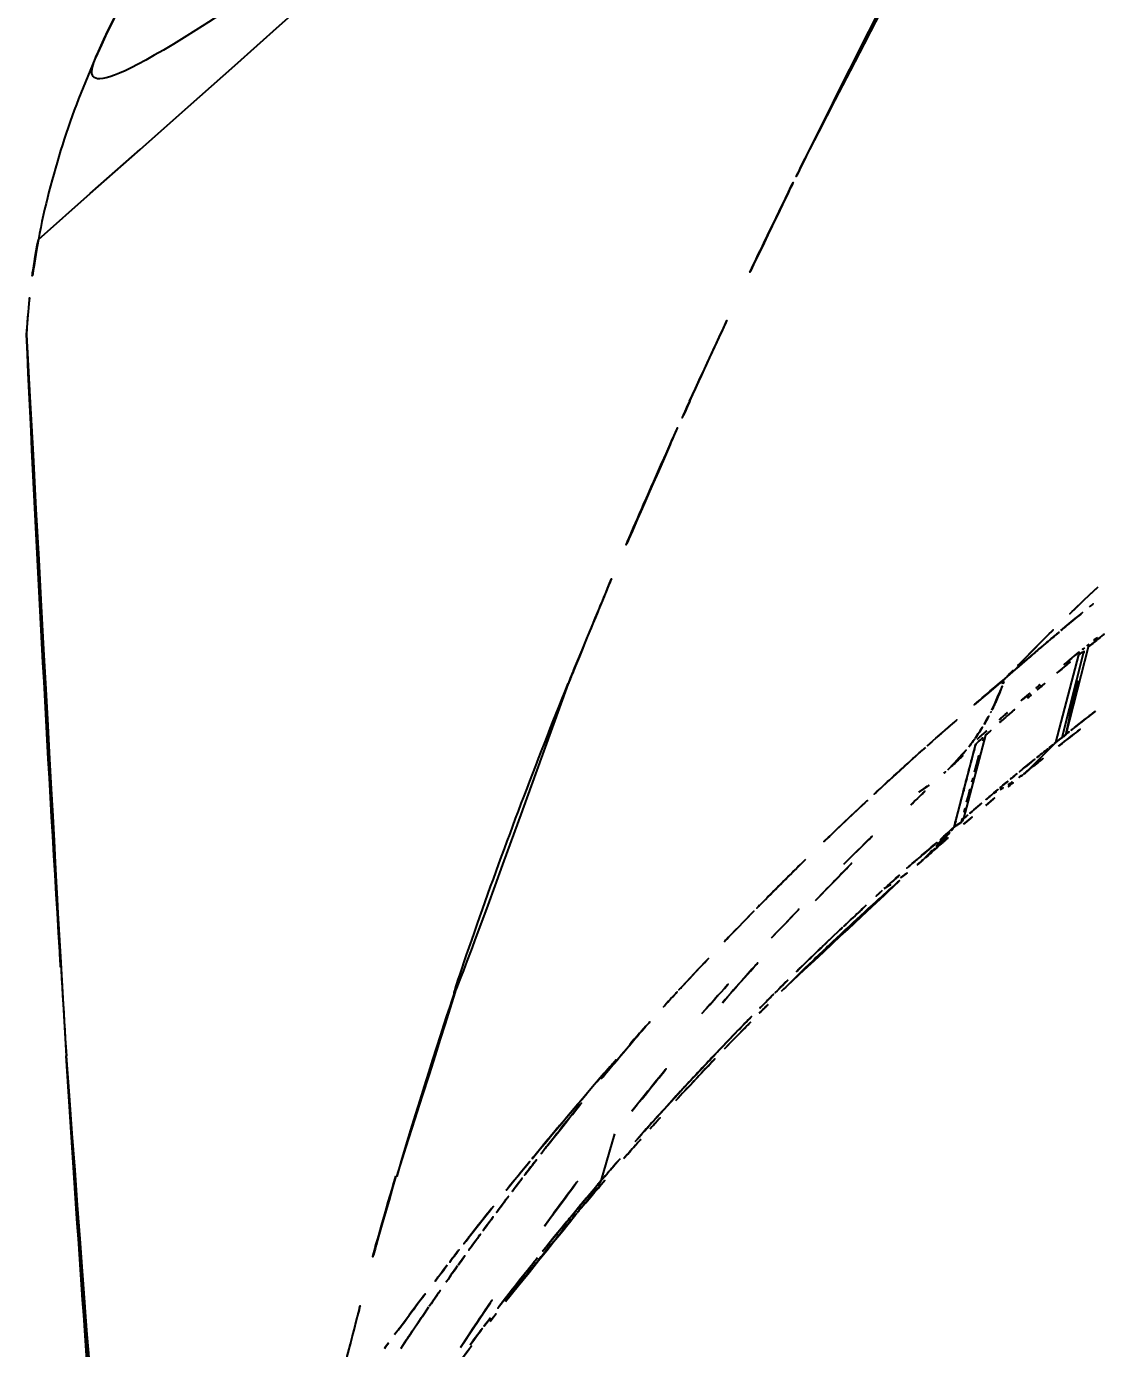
# Model space of a CAD drawing. Extents: x 16296660632 to 16296668616, y -37409619871 to -37409616241.
# Drawn here: x 16296666340.36 to 16296666347.74, y -37409616799.84 to -37409616790.72 of the extents above; entities that cross this region are included whole.
import ezdxf

# ---------------------------------------------------------------- set-up
doc = ezdxf.new("R2010")
doc.units = 0
doc.header["$LTSCALE"] = 10
doc.header["$MEASUREMENT"] = 0
doc.header["$PDMODE"] = 3
doc.header["$PDSIZE"] = -10
doc.layers.get('0').update_dxf_attribs({"linetype": 'CONTINUOUS'})
doc.layers.get('DEFPOINTS').update_dxf_attribs({"linetype": 'CONTINUOUS'})
doc.styles.add('Daelim Dimension', font='')
doc.styles.get('Daelim Dimension').set_extended_font_data('나눔고딕')
doc.dimstyles.new('DEFAULT', dxfattribs={"dimscale": 2, "dimtxt": 2, "dimasz": 2, "dimexe": 0, "dimexo": 2, "dimgap": 1, "dimtad": 1, "dimdec": 1, "dimzin": 9, "dimdsep": 46, "dimtxsty": 'Daelim Dimension', "dimcen": 0.5, "dimclrd": 252, "dimclre": 252, "dimclrt": 3, "dimadec": 1, "dimazin": 0, "dimtfac": 1, "dimtdec": 1, "dimtix": 1, "dimtmove": 0, "dimatfit": 3, "dimfxl": 1, "dimtolj": 1, "dimtzin": 1, "dimlwd": 9, "dimlwe": 9, "dimarcsym": 0})

# ---------------------------------------------------------------- blocks, each defined once
blk = doc.blocks.new('*D16')
at = {"color": 5, "lineweight": 9, "transparency": 16777216}
for p, q in [((16296666467.47109, -37409616640.80376), (16296666467.47109, -37409616937.17432)), ((16296666147.47109, -37409616641.1646), (16296666147.47109, -37409616937.17432)), ((16296666151.47109, -37409616937.17432), (16296666463.47109, -37409616937.17432))]:
    blk.add_line(p, q, dxfattribs=at)
at = {"color": 5, "transparency": 16777216}
for points in [[(16296666151.47109, -37409616936.50766), (16296666151.47109, -37409616937.84099), (16296666147.47109, -37409616937.17432)], [(16296666463.47109, -37409616936.50766), (16296666463.47109, -37409616937.84099), (16296666467.47109, -37409616937.17432)]]:
    blk.add_solid(points, dxfattribs=at)
at = {"layer": 'DEFPOINTS', "color": 0, "transparency": 16777216}
for p in [(16296666467.47109, -37409616636.80376), (16296666147.47109, -37409616637.1646), (16296666467.47109, -37409616937.17432)]:
    blk.add_point(p, dxfattribs=at)
at = {"color": 7, "transparency": 16777216, "insert": (16296666291.23105, -37409616918.8224), "char_height": 30, "attachment_point": 5, "style": 'Daelim Dimension'}
blk.add_mtext('\\A1;320', dxfattribs=at)
blk = doc.blocks.new('*D17')
at = {"color": 5, "lineweight": 9, "ltscale": 0.5, "transparency": 16777216}
for p, q in [((16296666587.9219, -37409616506.424438), (16296666624.81945, -37409616506.424438)), ((16296666624.81945, -37409616510.424438), (16296666624.81945, -37409616827.794708)), ((16296666313.128599, -37409616831.794708), (16296666624.81945, -37409616831.794708))]:
    blk.add_line(p, q, dxfattribs=at)
at = {"color": 5, "ltscale": 0.5, "transparency": 16777216}
for points in [[(16296666624.152781, -37409616510.424438), (16296666625.486111, -37409616510.424438), (16296666624.81945, -37409616506.424438)], [(16296666624.152781, -37409616827.794708), (16296666625.486111, -37409616827.794708), (16296666624.81945, -37409616831.794708)]]:
    blk.add_solid(points, dxfattribs=at)
at = {"layer": 'DEFPOINTS', "color": 0, "ltscale": 0.5, "transparency": 16777216}
for p in [(16296666583.9219, -37409616506.424438), (16296666309.128599, -37409616831.794708), (16296666624.81945, -37409616831.794708)]:
    blk.add_point(p, dxfattribs=at)
at = {"color": 7, "ltscale": 0.5, "transparency": 16777216, "insert": (16296666606.46752, -37409616669.109573), "char_height": 30, "attachment_point": 5, "rotation": 90, "style": 'Daelim Dimension'}
blk.add_mtext('\\A1;325', dxfattribs=at)

msp = doc.modelspace()

# ---------------------------------------------------------------- linework, layer by layer
at = {"linetype": 'Continuous'}
for p, q in [((16296666347.456461, -37409616795.660362), (16296666347.61417, -37409616795.057129)), ((16296666347.499281, -37409616795.62574), (16296666347.652479, -37409616795.025597)), ((16296666347.67861, -37409616795.004143), (16296666347.52548, -37409616795.604561)), ((16296666346.971649, -37409616795.611023), (16296666346.82091, -37409616796.185837)), ((16296666347.456461, -37409616795.66037), (16296666347.499281, -37409616795.62574)), ((16296666347.499229, -37409616795.625778), (16296666347.524731, -37409616795.607384)), ((16296666346.754551, -37409616796.243553), (16296666346.90383, -37409616795.672272)), ((16296666347.456461, -37409616795.66037), (16296666347.257441, -37409616795.860748)), ((16296666344.41415, -37409616798.359489), (16296666344.320021, -37409616798.683563))]:
    msp.add_line(p, q, dxfattribs=at)
for points, start_tangent, end_tangent in [([(16296666349.185921, -37409616785.093788), (16296666346.34411, -37409616786.08622), (16296666343.966129, -37409616787.408661), (16296666342.09878, -37409616789.030037), (16296666340.86372, -37409616790.875748), (16296666340.440861, -37409616792.191406)], (-0.96682019, -0.25545787), (-0.18740492, -0.98228275)), ([(16296666340.440809, -37409616792.191399), (16296666340.847931, -37409616790.910461), (16296666342.027121, -37409616789.110786), (16296666343.86495, -37409616787.47934), (16296666346.289061, -37409616786.110847), (16296666349.185921, -37409616785.093781)], (0.18729288, 0.98230412), (0.9668201, 0.2554582)), ([(16296666347.353849, -37409616788.503052), (16296666347.20195, -37409616788.785652), (16296666345.959379, -37409616791.168282), (16296666345.698771, -37409616791.692139)], (-0.47427649, -0.88037595), (-0.44162481, -0.89719983)), ([(16296666345.69809, -37409616791.691803), (16296666346.492319, -37409616790.128761), (16296666347.35615, -37409616788.504303)], (0.44230298, 0.8968657), (0.47454019, 0.88023383)), ([(16296666345.698771, -37409616791.692139), (16296666345.613581, -37409616791.865837)], (-0.44162481, -0.89719983), (-0.43901187, -0.89848126)), ([(16296666345.612761, -37409616791.865448), (16296666345.69809, -37409616791.691803)], (0.4396487, 0.89816982), (0.44230298, 0.8968657)), ([(16296666345.613581, -37409616791.865837), (16296666344.93227, -37409616793.307487)], (-0.43901187, -0.89848126), (-0.41469283, -0.90996146)), ([(16296666340.440861, -37409616792.191406), (16296666340.358629, -37409616792.846977)], (-0.18740492, -0.98228275), (-0.05891525, -0.99826299)), ([(16296666344.93096, -37409616793.306892), (16296666345.612761, -37409616791.865448)], (0.41451495, 0.9100425), (0.4396487, 0.89816982)), ([(16296666340.35862, -37409616792.846977), (16296666340.440809, -37409616792.191399)], (0.05891564, 0.99826296), (0.18729288, 0.98230412)), ([(16296666340.358629, -37409616792.846977), (16296666340.587891, -37409616797.104568), (16296666340.63287, -37409616797.821404)], (0.04661046, -0.99891314), (0.06394444, -0.99795346)), ([(16296666344.93227, -37409616793.307487), (16296666344.79755, -37409616793.605507)], (-0.41469283, -0.90996146), (-0.40908179, -0.91249772)), ([(16296666344.796341, -37409616793.604958), (16296666344.93096, -37409616793.306892)], (0.40863027, 0.91270001), (0.41451495, 0.9100425)), ([(16296666344.79755, -37409616793.605507), (16296666344.68391, -37409616793.860832), (16296666344.150921, -37409616795.115097)], (-0.40908179, -0.91249772), (-0.37730932, -0.9260873)), ([(16296666340.634109, -37409616797.82132), (16296666340.519791, -37409616795.924683), (16296666340.35862, -37409616792.846977)], (-0.06356897, 0.99797745), (-0.04955174, 0.99877156)), ([(16296666344.15176, -37409616795.11544), (16296666344.796341, -37409616793.604958)], (0.37523714, 0.92692885), (0.40863027, 0.91270001)), ([(16296666347.745489, -37409616794.589157), (16296666347.25104, -37409616795.0718)], (-0.72762872, -0.68597117), (-0.70334739, -0.71084629)), ([(16296666347.68808, -37409616794.725922), (16296666347.75333, -37409616794.672813)], (0.77425744, 0.63287077), (0.77686571, 0.62966631)), ([(16296666347.25095, -37409616795.071716), (16296666347.745411, -37409616794.589088)], (0.70317409, 0.71101772), (0.72780176, 0.68578757)), ([(16296666347.49168, -37409616794.888542), (16296666347.523161, -37409616794.86219), (16296666347.57358, -37409616794.820213), (16296666347.628361, -37409616794.774933), (16296666347.68808, -37409616794.725922)], (0.76609592, 0.64272625), (0.77425744, 0.63287077)), ([(16296666347.105209, -37409616795.220741), (16296666347.76519, -37409616794.663223)], (0.74969645, 0.66178186), (0.77769058, 0.62864725)), ([(16296666347.141569, -37409616795.187302), (16296666347.16441, -37409616795.167213), (16296666347.19047, -37409616795.144669), (16296666347.220409, -37409616795.119072), (16296666347.253441, -37409616795.091003), (16296666347.287729, -37409616795.061852), (16296666347.321251, -37409616795.033142), (16296666347.355949, -37409616795.003448), (16296666347.39258, -37409616794.972237), (16296666347.432989, -37409616794.937981), (16296666347.4765, -37409616794.901291), (16296666347.49168, -37409616794.888542)], (0.74970472, 0.66177249), (0.76609592, 0.64272625)), ([(16296666347.6786, -37409616795.004128), (16296666347.74412, -37409616794.950722), (16296666347.889441, -37409616794.833908)], (0.77380186, 0.63342773), (0.78232057, 0.62287601)), ([(16296666347.683399, -37409616794.983887), (16296666347.65468, -37409616795.007187)], (-0.77719759, -0.62925663), (-0.77605399, -0.63066648)), ([(16296666347.74292, -37409616794.93589), (16296666347.683399, -37409616794.983887)], (-0.77955153, -0.6263381), (-0.77719759, -0.62925663)), ([(16296666347.25104, -37409616795.0718), (16296666347.105209, -37409616795.220741)], (-0.70334739, -0.71084629), (-0.69583333, -0.71820329)), ([(16296666347.6194, -37409616795.035927), (16296666347.347651, -37409616795.261658)], (-0.77464648, -0.63239452), (-0.763845, -0.64539973)), ([(16296666347.46279, -37409616795.18335), (16296666347.531891, -37409616795.125397), (16296666347.614149, -37409616795.057114)], (0.76476298, 0.64431171), (0.77113537, 0.63667121)), ([(16296666347.614149, -37409616795.057114), (16296666347.6786, -37409616795.004128)], (0.77113537, 0.63667121), (0.77380186, 0.63342773)), ([(16296666347.65468, -37409616795.007187), (16296666347.6194, -37409616795.035927)], (-0.77605399, -0.63066648), (-0.77464648, -0.63239452)), ([(16296666347.649509, -37409616795.042381), (16296666347.653391, -37409616795.024841)], (0.21603695, 0.97638519), (0.21606064, 0.97637995)), ([(16296666344.09547, -37409616795.255234), (16296666344.1255, -37409616795.180489), (16296666344.15176, -37409616795.11544)], (0.37185352, 0.92829142), (0.37523714, 0.92692885)), ([(16296666344.150921, -37409616795.115097), (16296666344.094311, -37409616795.254753)], (-0.37730932, -0.9260873), (-0.37407008, -0.92740044)), ([(16296666347.10467, -37409616795.22123), (16296666347.25095, -37409616795.071716)], (0.69549127, 0.71853455), (0.70317409, 0.71101772)), ([(16296666347.524731, -37409616795.607384), (16296666347.59119, -37409616795.306198), (16296666347.649509, -37409616795.042381)], (0.2152412, 0.97656092), (0.21603695, 0.97638519)), ([(16296666344.094311, -37409616795.254753), (16296666343.46628, -37409616796.916412), (16296666342.90575, -37409616798.650917)], (-0.37407008, -0.92740044), (-0.28292799, -0.95914115)), ([(16296666347.104719, -37409616795.221283), (16296666346.557541, -37409616795.694717)], (-0.76587306, -0.64299181), (-0.7463646, -0.66553729)), ([(16296666347.090509, -37409616795.255943), (16296666347.086519, -37409616795.245811), (16296666347.08753, -37409616795.240494)], (-0.37522881, 0.92693222), (0.41990921, 0.90756612)), ([(16296666347.08753, -37409616795.240494), (16296666347.098021, -37409616795.22834), (16296666347.105881, -37409616795.220734)], (0.4199092, 0.90756612), (0.71110123, 0.70308964)), ([(16296666347.09277, -37409616795.25563), (16296666347.104719, -37409616795.221283)], (0.33805284, 0.94112713), (0.31930773, 0.94765108)), ([(16296666347.105881, -37409616795.220734), (16296666347.11908, -37409616795.207687), (16296666347.126419, -37409616795.200821)], (0.71110123, 0.70308964), (0.73791731, 0.67489114)), ([(16296666347.126419, -37409616795.200821), (16296666347.141569, -37409616795.187302)], (0.73791731, 0.67489114), (0.74970472, 0.66177249)), ([(16296666347.347651, -37409616795.261658), (16296666347.278641, -37409616795.320213)], (-0.763845, -0.64539973), (-0.76111622, -0.64861552)), ([(16296666347.32732, -37409616795.298523), (16296666347.46279, -37409616795.18335)], (0.759003, 0.65108712), (0.76476298, 0.64431171)), ([(16296666347.015341, -37409616795.437866), (16296666347.02132, -37409616795.425713), (16296666347.03388, -37409616795.399277), (16296666347.045059, -37409616795.374657), (16296666347.055031, -37409616795.351799), (16296666347.06395, -37409616795.330597), (16296666347.07181, -37409616795.311028), (16296666347.07667, -37409616795.298813)], (0.44520916, 0.8954266), (0.3561329, 0.93443532)), ([(16296666347.063169, -37409616795.332413), (16296666347.09277, -37409616795.25563)], (0.3814909, 0.92437259), (0.33805284, 0.94112713)), ([(16296666347.07667, -37409616795.298813), (16296666347.07885, -37409616795.292824), (16296666347.08547, -37409616795.275597), (16296666347.090969, -37409616795.264648)], (0.3561329, 0.93443532), (0.2967231, 0.95496356)), ([(16296666347.278641, -37409616795.320213), (16296666347.123911, -37409616795.453331)], (-0.76111622, -0.64861552), (-0.7550235, -0.65569773)), ([(16296666347.26112, -37409616795.35556), (16296666347.32732, -37409616795.298523)], (0.75615946, 0.65438741), (0.759003, 0.65108712)), ([(16296666346.569151, -37409616795.684647), (16296666347.10467, -37409616795.221222)], (0.74666142, 0.66520427), (0.76549916, 0.64343689)), ([(16296666347.00692, -37409616795.454567), (16296666347.015341, -37409616795.437866)], (0.45574261, 0.89011161), (0.44520916, 0.8954266)), ([(16296666347.015329, -37409616795.437859), (16296666347.063169, -37409616795.332413)], (0.44505259, 0.89550443), (0.3814909, 0.92437259)), ([(16296666347.06916, -37409616795.523827), (16296666347.13195, -37409616795.468323), (16296666347.26112, -37409616795.35556)], (0.74774493, 0.66398608), (0.75615946, 0.65438741)), ([(16296666347.58585, -37409616795.556953), (16296666347.85787, -37409616795.347038)], (0.78642829, 0.61768158), (0.79687551, 0.60414355)), ([(16296666347.72954, -37409616795.445374), (16296666347.586269, -37409616795.55748)], (-0.79117122, -0.61159472), (-0.78381653, -0.62099247)), ([(16296666346.96138, -37409616795.537209), (16296666347.015329, -37409616795.437859)], (0.50961361, 0.86040337), (0.44505259, 0.89550443)), ([(16296666346.96139, -37409616795.537216), (16296666346.97102, -37409616795.520714), (16296666346.990299, -37409616795.486137), (16296666347.00692, -37409616795.454567)], (0.50930208, 0.86058782), (0.45574261, 0.89011161)), ([(16296666347.123911, -37409616795.453331), (16296666346.980061, -37409616795.579338)], (-0.7550235, -0.65569773), (-0.74939563, -0.66212249)), ([(16296666347.475269, -37409616795.68605), (16296666347.539, -37409616795.635841), (16296666347.78994, -37409616795.441887)], (0.78440389, 0.62025038), (0.79575936, 0.60561295)), ([(16296666346.90127, -37409616795.630463), (16296666346.96138, -37409616795.537209)], (0.57351905, 0.81919222), (0.50961361, 0.86040337)), ([(16296666346.903799, -37409616795.672234), (16296666346.947309, -37409616795.632889), (16296666346.97163, -37409616795.610992)], (0.74078815, 0.67173872), (0.74363905, 0.66858131)), ([(16296666346.90448, -37409616795.625977), (16296666346.92304, -37409616795.598549), (16296666346.94858, -37409616795.558456), (16296666346.96139, -37409616795.537216)], (0.57001195, 0.8216364), (0.50930208, 0.86058782)), ([(16296666346.980061, -37409616795.579338), (16296666346.91782, -37409616795.634697), (16296666346.912359, -37409616795.63961)], (-0.74923554, -0.66230363), (-0.74346892, -0.66877049)), ([(16296666346.97163, -37409616795.610992), (16296666347.06916, -37409616795.523827)], (0.74363905, 0.66858131), (0.74774493, 0.66398608)), ([(16296666347.499201, -37409616795.625923), (16296666347.48514, -37409616795.637199), (16296666347.47089, -37409616795.648689), (16296666347.456461, -37409616795.66037)], (-0.7806903, -0.62491812), (-0.77688453, -0.6296431)), ([(16296666347.52499, -37409616795.606293), (16296666347.513241, -37409616795.616531), (16296666347.499201, -37409616795.625923)], (-0.73580147, -0.67719731), (-0.99030306, -0.13892389)), ([(16296666347.52548, -37409616795.604561), (16296666347.58585, -37409616795.556953)], (0.78404294, 0.62070658), (0.78642829, 0.61768158)), ([(16296666347.586269, -37409616795.55748), (16296666347.52499, -37409616795.606293)], (-0.78381653, -0.62099247), (-0.78038615, -0.62529789)), ([(16296666346.51498, -37409616795.733063), (16296666346.569151, -37409616795.684647)], (0.74468889, 0.66741176), (0.74666142, 0.66520427)), ([(16296666346.557541, -37409616795.694717), (16296666346.514839, -37409616795.732887)], (-0.7463646, -0.66553729), (-0.74478151, -0.6673084)), ([(16296666346.711691, -37409616795.848824), (16296666346.73111, -37409616795.830421), (16296666346.755489, -37409616795.806236), (16296666346.781139, -37409616795.779404), (16296666346.807989, -37409616795.749657), (16296666346.83596, -37409616795.716698), (16296666346.85688, -37409616795.690598)], (0.73252851, 0.68073636), (0.61591304, 0.78781415)), ([(16296666346.71175, -37409616795.848892), (16296666346.77487, -37409616795.790268), (16296666346.903799, -37409616795.672234)], (0.73170447, 0.68162201), (0.74078815, 0.67173872)), ([(16296666346.85681, -37409616795.690536), (16296666346.90127, -37409616795.630463)], (0.6159449, 0.78778923), (0.57351905, 0.81919222)), ([(16296666346.85688, -37409616795.690598), (16296666346.865311, -37409616795.679703), (16296666346.89488, -37409616795.639633), (16296666346.90448, -37409616795.625977)], (0.61591304, 0.78781415), (0.57001195, 0.8216364)), ([(16296666346.89484, -37409616795.706673), (16296666346.8773, -37409616795.773811)], (-0.25281803, -0.96751385), (-0.25281707, -0.9675141)), ([(16296666346.89575, -37409616795.865417), (16296666346.91383, -37409616795.796432), (16296666346.949989, -37409616795.658447)], (0.25350536, 0.96733398), (0.25350526, 0.96733401)), ([(16296666346.90383, -37409616795.672272), (16296666346.89484, -37409616795.706673)], (-0.25281888, -0.96751362), (-0.25281803, -0.96751385)), ([(16296666346.952221, -37409616795.64994), (16296666346.959579, -37409616795.621857)], (0.25350618, 0.96733377), (0.25350981, 0.96733282)), ([(16296666347.38485, -37409616795.717201), (16296666347.351049, -37409616795.74424)], (-0.78172919, -0.62361805), (-0.78026199, -0.62545282)), ([(16296666347.38476, -37409616795.717278), (16296666347.424641, -37409616795.685547)], (0.78172472, 0.62362366), (0.78344636, 0.62145942)), ([(16296666347.424641, -37409616795.685547), (16296666347.38485, -37409616795.717201)], (-0.78344546, -0.62146055), (-0.78172919, -0.62361805)), ([(16296666347.424641, -37409616795.685547), (16296666347.456461, -37409616795.660362)], (0.78344636, 0.62145942), (0.78481162, 0.61973439)), ([(16296666347.456461, -37409616795.66037), (16296666347.424641, -37409616795.685547)], (-0.78480931, -0.61973733), (-0.78344546, -0.62146055)), ([(16296666346.514839, -37409616795.732887), (16296666346.282471, -37409616795.943832), (16296666346.006651, -37409616796.201553)], (-0.74478151, -0.6673084), (-0.72531479, -0.68841735)), ([(16296666346.8773, -37409616795.773811), (16296666346.859751, -37409616795.840958)], (-0.25281707, -0.9675141), (-0.25281704, -0.96751411)), ([(16296666347.22592, -37409616795.845444), (16296666347.242149, -37409616795.832207), (16296666347.28824, -37409616795.794807)], (0.77475348, 0.63226343), (0.77751097, 0.62886938)), ([(16296666347.28824, -37409616795.794807), (16296666347.24243, -37409616795.831993), (16296666347.22592, -37409616795.845444)], (-0.77751353, -0.62886621), (-0.77475651, -0.63225972)), ([(16296666347.2787, -37409616795.840729), (16296666347.456461, -37409616795.66037)], (0.76469853, 0.64438821), (0.63034327, 0.77631653)), ([(16296666347.28824, -37409616795.794807), (16296666347.351049, -37409616795.74424)], (0.77751097, 0.62886938), (0.78026061, 0.62545454)), ([(16296666347.300819, -37409616795.825249), (16296666347.475269, -37409616795.68605)], (0.77914668, 0.62684164), (0.78440389, 0.62025038)), ([(16296666347.351049, -37409616795.74424), (16296666347.28824, -37409616795.794807)], (-0.78026199, -0.62545282), (-0.77751353, -0.62886621)), ([(16296666347.351049, -37409616795.74424), (16296666347.38476, -37409616795.717278)], (0.78026061, 0.62545454), (0.78172472, 0.62362366)), ([(16296666346.68478, -37409616795.873047), (16296666346.713091, -37409616795.84742)], (0.75066273, 0.66068561), (0.73172865, 0.68159606)), ([(16296666346.859751, -37409616795.840958), (16296666346.842211, -37409616795.908081)], (-0.25281704, -0.96751411), (-0.25281722, -0.96751406)), ([(16296666346.87767, -37409616795.93441), (16296666346.89575, -37409616795.865417)], (0.25350525, 0.96733401), (0.25350536, 0.96733398)), ([(16296666347.171579, -37409616795.889961), (16296666347.100981, -37409616795.948334)], (-0.77232842, -0.63522343), (-0.76914009, -0.63908021)), ([(16296666347.163349, -37409616795.896744), (16296666347.22592, -37409616795.845444)], (0.77195591, 0.63567607), (0.77475348, 0.63226343)), ([(16296666347.22592, -37409616795.845444), (16296666347.171579, -37409616795.889961)], (-0.77475651, -0.63225972), (-0.77232842, -0.63522343)), ([(16296666347.201469, -37409616795.901421), (16296666347.249571, -37409616795.864616)], (0.80669552, 0.59096729), (0.78139423, 0.62403771)), ([(16296666347.216419, -37409616795.893898), (16296666347.250731, -37409616795.866074)], (0.77606058, 0.63065837), (0.77757619, 0.62878873)), ([(16296666347.257441, -37409616795.860748), (16296666347.201509, -37409616795.904198)], (-0.77347415, -0.63382785), (-0.80542263, -0.59270092)), ([(16296666347.249571, -37409616795.864616), (16296666347.2787, -37409616795.840729)], (0.78139423, 0.62403771), (0.76469853, 0.64438821)), ([(16296666347.257179, -37409616795.86042), (16296666347.300819, -37409616795.825249)], (0.77804159, 0.62821277), (0.77914668, 0.62684164)), ([(16296666345.93767, -37409616796.267433), (16296666346.51498, -37409616795.733063)], (0.72283114, 0.6910247), (0.74468889, 0.66741176)), ([(16296666346.45594, -37409616796.091164), (16296666346.713131, -37409616795.84745)], (0.72024964, 0.69371497), (0.73145612, 0.68188852)), ([(16296666346.511049, -37409616796.003067), (16296666346.68478, -37409616795.873047)], (0.84536926, 0.53418238), (0.75066273, 0.66068561)), ([(16296666346.824671, -37409616795.975197), (16296666346.80714, -37409616796.042297)], (-0.25281691, -0.96751414), (-0.25281612, -0.96751435)), ([(16296666346.842211, -37409616795.908081), (16296666346.824671, -37409616795.975197)], (-0.25281722, -0.96751406), (-0.25281691, -0.96751414)), ([(16296666346.841511, -37409616796.07238), (16296666346.859591, -37409616796.003403), (16296666346.87767, -37409616795.93441)], (0.25350071, 0.9673352), (0.25350525, 0.96733401)), ([(16296666347.02894, -37409616796.008492), (16296666347.100349, -37409616795.948837)], (0.7658471, 0.64302271), (0.76910985, 0.63911661)), ([(16296666347.100981, -37409616795.948334), (16296666347.02894, -37409616796.008492)], (-0.76914009, -0.63908021), (-0.76584716, -0.64302265)), ([(16296666347.07332, -37409616795.985497), (16296666347.12739, -37409616795.952309)], (0.86302698, 0.50515783), (0.84098993, 0.54105077)), ([(16296666347.100981, -37409616795.948334), (16296666347.163349, -37409616795.896744)], (0.76913814, 0.63908256), (0.77195591, 0.63567607)), ([(16296666347.12739, -37409616795.952309), (16296666347.201469, -37409616795.901421)], (0.84098993, 0.54105077), (0.80669552, 0.59096729)), ([(16296666347.12878, -37409616795.965569), (16296666347.216419, -37409616795.893898)], (0.77214758, 0.63544324), (0.77606058, 0.63065837)), ([(16296666346.80714, -37409616796.042297), (16296666346.772079, -37409616796.176483)], (-0.25281612, -0.96751435), (-0.25281606, -0.96751436)), ([(16296666346.890409, -37409616796.125992), (16296666347.02894, -37409616796.008492)], (0.75940371, 0.65061971), (0.7658471, 0.64302272)), ([(16296666347.02894, -37409616796.008492), (16296666346.89057, -37409616796.125847)], (-0.76584716, -0.64302265), (-0.75940795, -0.65061475)), ([(16296666346.9743, -37409616796.094116), (16296666347.12878, -37409616795.965569)], (0.76510329, 0.64390757), (0.77214758, 0.63544325)), ([(16296666347.029779, -37409616796.010033), (16296666347.07332, -37409616795.985497)], (0.87920722, 0.47643958), (0.86302698, 0.50515783)), ([(16296666345.99415, -37409616796.499512), (16296666346.511049, -37409616796.003067)], (0.71048762, 0.7037097), (0.73180924, 0.68150953)), ([(16296666346.805361, -37409616796.210358), (16296666346.823429, -37409616796.141373)], (0.25351611, 0.96733116), (0.25350535, 0.96733398)), ([(16296666346.820629, -37409616796.224922), (16296666346.9743, -37409616796.094116)], (0.75790687, 0.65236277), (0.76510329, 0.64390757)), ([(16296666346.82091, -37409616796.185837), (16296666346.890409, -37409616796.125992)], (0.7561127, 0.65444142), (0.75940371, 0.65061971)), ([(16296666346.823429, -37409616796.141373), (16296666346.841511, -37409616796.07238)], (0.25350535, 0.96733398), (0.25350071, 0.9673352)), ([(16296666346.89057, -37409616796.125847), (16296666346.82091, -37409616796.185837)], (-0.75940795, -0.65061475), (-0.75610856, -0.65444621)), ([(16296666346.006651, -37409616796.201553), (16296666345.937599, -37409616796.267357)], (-0.72531479, -0.68841735), (-0.72260566, -0.69126049)), ([(16296666346.696699, -37409616796.297409), (16296666346.716379, -37409616796.279198), (16296666346.73567, -37409616796.261253), (16296666346.754551, -37409616796.243553)], (0.73465526, 0.6784406), (0.72820968, 0.68535441)), ([(16296666346.70499, -37409616796.304939), (16296666346.754551, -37409616796.243561)], (0.64765423, 0.76193438), (0.60836603, 0.79365658)), ([(16296666346.754551, -37409616796.243561), (16296666346.696699, -37409616796.297409)], (-0.72840588, -0.68514588), (-0.73476138, -0.67832567)), ([(16296666346.754551, -37409616796.243553), (16296666346.70479, -37409616796.30481)], (-0.60835159, -0.79366765), (-0.65189584, -0.75830852)), ([(16296666346.754551, -37409616796.243553), (16296666346.77141, -37409616796.232681), (16296666346.788349, -37409616796.221619), (16296666346.805361, -37409616796.210358)], (0.84150454, 0.54025004), (0.83539535, 0.54964953)), ([(16296666346.765921, -37409616796.200058), (16296666346.754551, -37409616796.243553)], (-0.25281646, -0.96751426), (-0.25281754, -0.96751398)), ([(16296666346.805361, -37409616796.210358), (16296666346.788509, -37409616796.221512), (16296666346.77157, -37409616796.232567), (16296666346.754551, -37409616796.243553)], (-0.83232384, -0.55428967), (-0.8418455, -0.53971859)), ([(16296666346.772079, -37409616796.176483), (16296666346.765921, -37409616796.200058)], (-0.25281606, -0.96751436), (-0.25281646, -0.96751426)), ([(16296666346.82091, -37409616796.185837), (16296666346.81315, -37409616796.200043), (16296666346.805361, -37409616796.210358)], (-0.25251631, -0.96759264), (-0.62446363, -0.78105388)), ([(16296666345.937599, -37409616796.267357), (16296666345.730431, -37409616796.467888)], (-0.72260566, -0.69126049), (-0.71439915, -0.69973841)), ([(16296666345.799299, -37409616796.751244), (16296666346.45594, -37409616796.091164)], (0.68994546, 0.72386136), (0.72024964, 0.69371497)), ([(16296666346.46669, -37409616796.495331), (16296666346.53685, -37409616796.436096), (16296666346.61894, -37409616796.366043), (16296666346.696699, -37409616796.297409)], (0.76390677, 0.64532662), (0.73851865, 0.67423305)), ([(16296666346.560539, -37409616796.453148), (16296666346.667839, -37409616796.357933), (16296666346.820629, -37409616796.224922)], (0.74527998, 0.66675164), (0.75790687, 0.65236277)), ([(16296666346.56146, -37409616796.452423), (16296666346.57687, -37409616796.438423), (16296666346.70499, -37409616796.304939)], (0.74483101, 0.66725315), (0.64765423, 0.76193438)), ([(16296666346.674841, -37409616796.324959), (16296666346.559361, -37409616796.451813)], (-0.63042711, -0.77624845), (-0.71433838, -0.69980045)), ([(16296666346.70479, -37409616796.30481), (16296666346.559361, -37409616796.451813)], (-0.65189584, -0.75830852), (-0.74998808, -0.66145134)), ([(16296666346.69659, -37409616796.29747), (16296666346.601471, -37409616796.380814)], (-0.75240391, -0.65870202), (-0.75550182, -0.65514655)), ([(16296666346.674761, -37409616796.324913), (16296666346.69659, -37409616796.29747)], (0.63250828, 0.7745536), (0.61237245, 0.79056941)), ([(16296666346.69669, -37409616796.297417), (16296666346.674841, -37409616796.324959)], (-0.61255817, -0.79042551), (-0.63042711, -0.77624845)), ([(16296666342.911421, -37409616798.652603), (16296666344.09547, -37409616795.255234)], (0.28373981, 0.95890131), (0.37185352, 0.92829142)), ([(16296666345.395491, -37409616796.802277), (16296666345.93767, -37409616796.267433)], (0.70078147, 0.71337601), (0.72283114, 0.6910247)), ([(16296666346.601471, -37409616796.380814), (16296666346.53977, -37409616796.433594), (16296666346.46674, -37409616796.4953)], (-0.75550182, -0.65514655), (-0.75887551, -0.65123571)), ([(16296666346.55814, -37409616796.45118), (16296666346.674761, -37409616796.324913)], (0.7207977, 0.6931455), (0.63250827, 0.7745536)), ([(16296666345.730431, -37409616796.467888), (16296666345.454359, -37409616796.742599), (16296666345.41411, -37409616796.783386)], (-0.71439915, -0.69973841), (-0.70163513, -0.71253642)), ([(16296666346.32198, -37409616796.626053), (16296666346.46669, -37409616796.495331)], (0.74026955, 0.67231019), (0.74375585, 0.66845137)), ([(16296666346.38546, -37409616796.594437), (16296666346.501961, -37409616796.502533)], (0.81323164, 0.58194012), (0.75477583, 0.65598281)), ([(16296666346.46674, -37409616796.4953), (16296666346.3692, -37409616796.581581)], (-0.75409632, -0.65676384), (-0.74436106, -0.66777737)), ([(16296666346.501249, -37409616796.505737), (16296666346.509069, -37409616796.498863), (16296666346.56146, -37409616796.452423)], (0.75108523, 0.66020525), (0.74485338, 0.66722818)), ([(16296666346.501961, -37409616796.502533), (16296666346.53002, -37409616796.477531)], (0.75477583, 0.65598281), (0.73836054, 0.67440619)), ([(16296666346.530069, -37409616796.479721), (16296666346.519899, -37409616796.489059), (16296666346.501249, -37409616796.505737)], (-0.73330841, -0.67989615), (-0.75112843, -0.6601561)), ([(16296666346.52998, -37409616796.479843), (16296666346.56146, -37409616796.452423)], (0.76315623, 0.64621403), (0.74483101, 0.66725315)), ([(16296666346.53002, -37409616796.477531), (16296666346.55814, -37409616796.45118)], (0.73836054, 0.67440619), (0.7207977, 0.6931455)), ([(16296666346.559071, -37409616796.452087), (16296666346.530069, -37409616796.479721)], (-0.71452809, -0.69960676), (-0.73330841, -0.67989615)), ([(16296666345.565929, -37409616797.374397), (16296666345.78933, -37409616797.157082), (16296666346.004629, -37409616796.953552), (16296666346.21681, -37409616796.757942), (16296666346.35607, -37409616796.632736), (16296666346.50305, -37409616796.503799)], (0.71168643, 0.70249728), (0.75278849, 0.65826247)), ([(16296666346.27297, -37409616796.668091), (16296666346.38546, -37409616796.594437)], (0.85838164, 0.51301166), (0.81323164, 0.58194012)), ([(16296666346.319229, -37409616796.626678), (16296666346.258341, -37409616796.682281)], (-0.7404036, -0.67216256), (-0.73658283, -0.67634735)), ([(16296666346.3692, -37409616796.581581), (16296666346.319229, -37409616796.626678)], (-0.74436106, -0.66777737), (-0.7404036, -0.67216256)), ([(16296666345.495609, -37409616797.008667), (16296666345.99415, -37409616796.499512)], (0.68856935, 0.7251705), (0.71048762, 0.7037097)), ([(16296666346.258341, -37409616796.682281), (16296666346.14905, -37409616796.783333)], (-0.73658283, -0.67634735), (-0.73261064, -0.68064796)), ([(16296666346.275459, -37409616796.668373), (16296666346.32016, -37409616796.627701)], (0.73898966, 0.67371677), (0.74022105, 0.67236359)), ([(16296666345.41411, -37409616796.783386), (16296666345.36068, -37409616796.837822)], (-0.70163513, -0.71253642), (-0.69944531, -0.71468613)), ([(16296666346.011021, -37409616796.912483), (16296666346.275459, -37409616796.668373)], (0.73017402, 0.68326123), (0.73898966, 0.67371677)), ([(16296666346.14905, -37409616796.783333), (16296666346.01087, -37409616796.912308)], (-0.73261064, -0.68064796), (-0.72914399, -0.68436032)), ([(16296666345.36068, -37409616796.837822), (16296666344.87583, -37409616797.34745)], (-0.69944531, -0.71468613), (-0.67897047, -0.73416559)), ([(16296666345.360661, -37409616796.837807), (16296666345.395491, -37409616796.802277)], (0.69931297, 0.71481562), (0.70078147, 0.71337601)), ([(16296666345.15748, -37409616797.454781), (16296666345.799299, -37409616796.751244)], (0.65763775, 0.75333432), (0.68994546, 0.72386136)), ([(16296666345.96781, -37409616796.952812), (16296666345.81106, -37409616797.101913), (16296666345.782841, -37409616797.129082)], (-0.72771313, -0.68588162), (-0.71964107, -0.69434627)), ([(16296666345.967911, -37409616796.952919), (16296666346.011021, -37409616796.912483)], (0.72847856, 0.6850686), (0.73017402, 0.68326123)), ([(16296666346.01087, -37409616796.912308), (16296666345.96781, -37409616796.952812)], (-0.72914399, -0.68436032), (-0.72771313, -0.68588162)), ([(16296666344.875971, -37409616797.347572), (16296666345.360661, -37409616796.837807)], (0.67885671, 0.73427078), (0.69931297, 0.71481562)), ([(16296666345.782789, -37409616797.129028), (16296666345.967911, -37409616796.952919)], (0.72032521, 0.6936365), (0.72847856, 0.6850686)), ([(16296666345.72508, -37409616797.184822), (16296666345.7537, -37409616797.157097), (16296666345.782789, -37409616797.129028)], (0.71750222, 0.69655622), (0.72032521, 0.6936365)), ([(16296666345.782841, -37409616797.129082), (16296666345.725189, -37409616797.184937)], (-0.71964107, -0.69434627), (-0.71682893, -0.69724908)), ([(16296666345.015659, -37409616797.529877), (16296666345.495609, -37409616797.008667)], (0.66604345, 0.74591295), (0.68856935, 0.7251705)), ([(16296666345.53418, -37409616797.372627), (16296666345.72508, -37409616797.184822)], (0.70821993, 0.70599188), (0.71750222, 0.69655622)), ([(16296666345.725189, -37409616797.184937), (16296666345.57696, -37409616797.330551)], (-0.71682893, -0.69724908), (-0.70995622, -0.70424582)), ([(16296666344.87583, -37409616797.34745), (16296666344.82744, -37409616797.399918)], (-0.67897047, -0.73416559), (-0.67686443, -0.7361077)), ([(16296666345.57696, -37409616797.330551), (16296666345.53442, -37409616797.372871)], (-0.70995622, -0.70424582), (-0.70808256, -0.70612965)), ([(16296666344.82744, -37409616797.399918), (16296666344.629379, -37409616797.617889)], (-0.67686443, -0.7361077), (-0.66811773, -0.74405558)), ([(16296666344.827591, -37409616797.400047), (16296666344.875971, -37409616797.347572)], (0.67681539, 0.73615279), (0.67885671, 0.73427078)), ([(16296666345.49642, -37409616797.410851), (16296666345.457239, -37409616797.450203), (16296666345.336189, -37409616797.572906)], (-0.70644809, -0.70776486), (-0.69966325, -0.71447277)), ([(16296666345.41173, -37409616797.528122), (16296666345.565929, -37409616797.374397)], (0.70468397, 0.70952131), (0.71168643, 0.70249728)), ([(16296666345.496189, -37409616797.410606), (16296666345.53418, -37409616797.372627)], (0.70639693, 0.70781592), (0.70821993, 0.70599188)), ([(16296666345.53442, -37409616797.372871), (16296666345.49642, -37409616797.410851)], (-0.70808256, -0.70612965), (-0.70644809, -0.70776486)), ([(16296666344.55274, -37409616797.703743), (16296666344.827591, -37409616797.400047)], (0.66523377, 0.74663514), (0.67681539, 0.73615279)), ([(16296666345.272989, -37409616797.637619), (16296666345.496189, -37409616797.410606)], (0.69587277, 0.71816509), (0.70639693, 0.70781592)), ([(16296666344.62966, -37409616797.617447), (16296666344.3431, -37409616797.941223)], (-0.66900703, -0.74325607), (-0.65655397, -0.75427905)), ([(16296666344.62973, -37409616797.617477), (16296666344.55423, -37409616797.705093)], (-0.65488114, -0.75573189), (-0.65084502, -0.75921061)), ([(16296666344.629379, -37409616797.617889), (16296666344.57172, -37409616797.685692)], (-0.64935672, -0.76048396), (-0.64623751, -0.76313634)), ([(16296666345.336189, -37409616797.572906), (16296666345.089991, -37409616797.828217), (16296666344.964769, -37409616797.961227)], (-0.69966325, -0.71447277), (-0.68245626, -0.73092644)), ([(16296666345.172001, -37409616797.773277), (16296666345.33289, -37409616797.607918), (16296666345.41173, -37409616797.528122)], (0.69355796, 0.72040083), (0.70468397, 0.70952131)), ([(16296666344.55423, -37409616797.705093), (16296666343.963329, -37409616798.424896)], (-0.65084502, -0.75921061), (-0.61791709, -0.78624326)), ([(16296666344.533529, -37409616798.202553), (16296666345.15748, -37409616797.454781)], (0.62345716, 0.78185751), (0.65763775, 0.75333432)), ([(16296666344.550051, -37409616797.709702), (16296666344.62966, -37409616797.617447)], (0.65103407, 0.75904851), (0.65558674, 0.75511987)), ([(16296666344.79434, -37409616798.146797), (16296666345.03327, -37409616797.888817), (16296666345.272989, -37409616797.637619)], (0.67397052, 0.73875824), (0.69587277, 0.71816509)), ([(16296666344.34341, -37409616797.94149), (16296666344.55274, -37409616797.703743)], (0.65644048, 0.75437782), (0.66523377, 0.74663514)), ([(16296666344.835791, -37409616798.130402), (16296666345.08979, -37409616797.859138), (16296666345.172001, -37409616797.773277)], (0.67731265, 0.7356953), (0.69355796, 0.72040083)), ([(16296666340.63287, -37409616797.821404), (16296666340.869301, -37409616801.186508), (16296666341.18956, -37409616805.040367)], (0.06394444, -0.99795346), (0.08922079, -0.99601187)), ([(16296666341.15148, -37409616804.647614), (16296666341.02091, -37409616803.129929), (16296666340.87944, -37409616801.347321), (16296666340.77564, -37409616799.928993), (16296666340.65694, -37409616798.176376), (16296666340.634109, -37409616797.82132)], (-0.08529488, 0.99635575), (-0.06356897, 0.99797745)), ([(16296666344.3431, -37409616797.941223), (16296666343.931431, -37409616798.425613), (16296666343.861071, -37409616798.510712)], (-0.65655397, -0.75427905), (-0.63564134, -0.77198451)), ([(16296666343.963329, -37409616798.424896), (16296666344.550051, -37409616797.709702)], (0.61773595, 0.78638559), (0.65103407, 0.75904851)), ([(16296666344.964769, -37409616797.961227), (16296666344.71056, -37409616798.238251), (16296666344.451321, -37409616798.531067)], (-0.68245626, -0.73092644), (-0.65603335, -0.7547319)), ([(16296666343.844629, -37409616798.530891), (16296666344.34341, -37409616797.94149)], (0.63565026, 0.77197717), (0.65644048, 0.75437782)), ([(16296666344.55644, -37409616798.411667), (16296666344.79434, -37409616798.146797)], (0.66231512, 0.74922539), (0.67397052, 0.73875824)), ([(16296666344.65983, -37409616798.323822), (16296666344.835791, -37409616798.130402)], (0.66847878, 0.74373122), (0.67731265, 0.7356953)), ([(16296666344.477921, -37409616798.528793), (16296666344.569639, -37409616798.424797), (16296666344.65983, -37409616798.323822)], (0.65907933, 0.75207342), (0.66847878, 0.74373122)), ([(16296666343.963329, -37409616798.424896), (16296666343.81929, -37409616798.610207)], (-0.61791709, -0.78624326), (-0.60950093, -0.79278536)), ([(16296666343.819309, -37409616798.610222), (16296666343.963329, -37409616798.424896)], (0.6095074, 0.79278038), (0.61773595, 0.78638559)), ([(16296666343.819361, -37409616798.561607), (16296666343.844629, -37409616798.530891)], (0.63460375, 0.77283768), (0.63565026, 0.77197717)), ([(16296666343.861071, -37409616798.510712), (16296666343.8193, -37409616798.561569)], (-0.63564134, -0.77198451), (-0.63384071, -0.77346361)), ([(16296666343.930479, -37409616798.99482), (16296666344.533529, -37409616798.202553)], (0.587639, 0.80912323), (0.62345716, 0.78185751)), ([(16296666344.320021, -37409616798.683563), (16296666344.55644, -37409616798.411667)], (0.6499634, 0.75996551), (0.66231512, 0.74922539)), ([(16296666344.451321, -37409616798.531067), (16296666344.32003, -37409616798.68354)], (-0.65603335, -0.7547319), (-0.64895724, -0.76082488)), ([(16296666343.8193, -37409616798.561569), (16296666343.429779, -37409616799.04744)], (-0.63384071, -0.77346361), (-0.61729244, -0.78673378)), ([(16296666343.81929, -37409616798.610207), (16296666343.75141, -37409616798.698967)], (-0.60950093, -0.79278536), (-0.60547826, -0.79586184)), ([(16296666344.172991, -37409616798.884407), (16296666344.28986, -37409616798.746262), (16296666344.477921, -37409616798.528793)], (0.64270031, 0.76611768), (0.65907933, 0.75207342)), ([(16296666342.90575, -37409616798.650917), (16296666342.51067, -37409616800.105858)], (-0.28292799, -0.95914115), (-0.24086146, -0.97055951)), ([(16296666343.42926, -37409616799.047043), (16296666343.819361, -37409616798.561607)], (0.61823923, 0.78598998), (0.63460375, 0.77283768)), ([(16296666343.75141, -37409616798.698967), (16296666343.638929, -37409616798.848106)], (-0.60547826, -0.79586184), (-0.59873173, -0.80094963)), ([(16296666343.751419, -37409616798.698982), (16296666343.819309, -37409616798.610222)], (0.60553758, 0.79581671), (0.6095074, 0.79278038)), ([(16296666344.320049, -37409616798.683563), (16296666344.255119, -37409616798.760338), (16296666344.196621, -37409616798.829643), (16296666344.128839, -37409616798.910957), (16296666344.06146, -37409616798.992577), (16296666344.04719, -37409616799.009956)], (-0.64388671, -0.76512084), (-0.63411742, -0.77323677)), ([(16296666344.264799, -37409616798.765137), (16296666344.320101, -37409616798.683601)], (0.58458901, 0.81132958), (0.53732756, 0.84337364)), ([(16296666344.32003, -37409616798.68354), (16296666344.265011, -37409616798.765266)], (-0.5369118, -0.84363838), (-0.57962288, -0.81488485)), ([(16296666343.638941, -37409616798.848106), (16296666343.751419, -37409616798.698982)], (0.59882579, 0.80087931), (0.60553758, 0.79581671)), ([(16296666344.15999, -37409616798.873512), (16296666344.320101, -37409616798.683601)], (0.64025352, 0.76816368), (0.64885577, 0.76091142)), ([(16296666344.17548, -37409616798.879112), (16296666344.264799, -37409616798.765137)], (0.64753773, 0.76203339), (0.58458901, 0.81132958)), ([(16296666344.265011, -37409616798.765266), (16296666344.17296, -37409616798.884392)], (-0.57962288, -0.81488485), (-0.642481, -0.76630162)), ([(16296666343.53842, -37409616798.98362), (16296666343.638941, -37409616798.848106)], (0.59268137, 0.80543702), (0.59882579, 0.80087931)), ([(16296666343.638929, -37409616798.848106), (16296666343.538429, -37409616798.983627)], (-0.59873173, -0.80094963), (-0.59261454, -0.80548619)), ([(16296666343.66194, -37409616799.515846), (16296666343.87162, -37409616799.250771), (16296666344.15032, -37409616798.910683), (16296666344.156521, -37409616798.903252)], (0.61421867, 0.78913587), (0.64019379, 0.76821346)), ([(16296666344.125999, -37409616798.935043), (16296666344.17548, -37409616798.879112)], (0.6771685, 0.73582799), (0.64753773, 0.76203339)), ([(16296666344.156521, -37409616798.903252), (16296666344.176161, -37409616798.8797)], (0.64019379, 0.76821346), (0.64085742, 0.76765993)), ([(16296666344.17296, -37409616798.884392), (16296666344.156759, -37409616798.903458)], (-0.642481, -0.76630162), (-0.65265571, -0.75765462)), ([(16296666343.538429, -37409616798.983627), (16296666343.457769, -37409616799.093979)], (-0.59261454, -0.80548619), (-0.58764284, -0.80912044)), ([(16296666344.04917, -37409616799.007538), (16296666344.15999, -37409616798.873512)], (0.63421895, 0.7731535), (0.64025352, 0.76816368)), ([(16296666344.050131, -37409616799.012978), (16296666344.125999, -37409616798.935043)], (0.71718273, 0.69688516), (0.6771685, 0.73582799)), ([(16296666343.429779, -37409616799.04744), (16296666343.288, -37409616799.229538)], (-0.61729244, -0.78673378), (-0.61139341, -0.79132679)), ([(16296666343.45775, -37409616799.093964), (16296666343.53842, -37409616798.98362)], (0.58764618, 0.80911802), (0.59268137, 0.80543702)), ([(16296666344.04719, -37409616799.009956), (16296666343.927891, -37409616799.156708), (16296666343.88225, -37409616799.213516)], (-0.63411742, -0.77323677), (-0.62499217, -0.78063102)), ([(16296666342.514681, -37409616800.106033), (16296666342.911421, -37409616798.652603)], (0.24241619, 0.97017235), (0.28373981, 0.95890131)), ([(16296666343.28727, -37409616799.228981), (16296666343.42926, -37409616799.047043)], (0.61218421, 0.79071518), (0.61823923, 0.78598998)), ([(16296666343.334629, -37409616799.265228), (16296666343.45775, -37409616799.093964)], (0.57977425, 0.81477716), (0.58764618, 0.80911802)), ([(16296666343.457769, -37409616799.093979), (16296666343.331619, -37409616799.269463)], (-0.58764284, -0.80912044), (-0.5797528, -0.81479242)), ([(16296666343.637199, -37409616799.525169), (16296666344.04917, -37409616799.007538)], (0.61117407, 0.79149621), (0.63421895, 0.7731535)), ([(16296666343.260241, -37409616799.265511), (16296666343.04224, -37409616799.551857)], (-0.61024736, -0.79221093), (-0.60130521, -0.79901942)), ([(16296666343.331619, -37409616799.269463), (16296666343.13183, -37409616799.554947)], (-0.5797528, -0.81479242), (-0.56695475, -0.82374894)), ([(16296666343.288, -37409616799.229538), (16296666343.260241, -37409616799.265511)], (-0.61139341, -0.79132679), (-0.61024736, -0.79221093)), ([(16296666343.35153, -37409616799.831482), (16296666343.930479, -37409616798.99482)], (0.55018619, 0.83504201), (0.587639, 0.80912323)), ([(16296666343.88225, -37409616799.213516), (16296666343.795919, -37409616799.322037), (16296666343.6409, -37409616799.520378)], (-0.62499217, -0.78063102), (-0.61139506, -0.79132552)), ([(16296666342.99683, -37409616799.610313), (16296666343.28727, -37409616799.228981)], (0.59962813, 0.80027877), (0.61218421, 0.79071518)), ([(16296666343.136629, -37409616799.548157), (16296666343.331619, -37409616799.269463)], (0.56696931, 0.82373892), (0.57957914, 0.81491596)), ([(16296666343.6409, -37409616799.520378), (16296666343.55752, -37409616799.628983)], (-0.61139506, -0.79132552), (-0.60660465, -0.79500364)), ([(16296666343.13183, -37409616799.554947), (16296666342.74716, -37409616800.132828)], (-0.56695475, -0.82374894), (-0.54116405, -0.84091704)), ([(16296666342.997801, -37409616799.611053), (16296666342.8277, -37409616799.840202)], (-0.5994953, -0.80037828), (-0.59261054, -0.80548914)), ([(16296666343.04224, -37409616799.551857), (16296666342.997801, -37409616799.611053)], (-0.60130521, -0.79901942), (-0.5994953, -0.80037828)), ([(16296666343.417839, -37409616799.813988), (16296666343.637199, -37409616799.525169)], (0.59846328, 0.80115023), (0.61117407, 0.79149621)), ([(16296666343.55752, -37409616799.628983), (16296666343.536779, -37409616799.656197), (16296666343.472771, -37409616799.740761)], (-0.60660465, -0.79500364), (-0.6016879, -0.79873129)), ([(16296666343.555531, -37409616799.653671), (16296666343.66194, -37409616799.515846)], (0.60812954, 0.7938378), (0.61421867, 0.78913587)), ([(16296666342.89743, -37409616799.743729), (16296666342.99683, -37409616799.610313)], (0.59527737, 0.80352028), (0.59962813, 0.80027877)), ([(16296666342.93977, -37409616799.838943), (16296666343.136629, -37409616799.548157)], (0.55431605, 0.83230627), (0.56696931, 0.82373892)), ([(16296666342.826759, -37409616799.839523), (16296666342.89743, -37409616799.743729)], (0.59216697, 0.80581529), (0.59527737, 0.80352028)), ([(16296666343.346479, -37409616799.930878), (16296666343.555531, -37409616799.653671)], (0.5960449, 0.8029511), (0.60812954, 0.7938378)), ([(16296666343.472771, -37409616799.740761), (16296666343.386749, -37409616799.855713)], (-0.6016879, -0.79873129), (-0.59664356, -0.80250637))]:
    msp.add_spline(points, degree=3, dxfattribs=dict(at, start_tangent=start_tangent, end_tangent=end_tangent))

# ---------------------------------------------------------------- dimensions: what is measured, and where the dimension line sits
at = {"color": 5, "ltscale": 0.5}
dim = msp.add_linear_dim(base=(16296666624.81945, -37409616831.794708), p1=(16296666583.9219, -37409616506.424438), p2=(16296666309.128599, -37409616831.794708), angle=90, dimstyle='DEFAULT', override={"dimtxt": 15, "dimdec": 0, "dimclrd": 5, "dimclre": 5, "dimclrt": 7}, dxfattribs=at)
dim.commit()
dim.dimension.update_dxf_attribs({"geometry": '*D17', "text_midpoint": (16296666606.46752, -37409616669.109573)})
at = {"color": 5}
dim = msp.add_linear_dim(base=(16296666467.47109, -37409616937.174316), p1=(16296666147.47109, -37409616637.164597), p2=(16296666467.47109, -37409616636.803757), dimstyle='DEFAULT', override={"dimtxt": 15, "dimclrd": 5, "dimclre": 5, "dimclrt": 7}, dxfattribs=at)
dim.commit()
dim.dimension.update_dxf_attribs({"geometry": '*D16', "text_midpoint": (16296666291.23105, -37409616937.174316), "dimtype": 160})

doc.saveas('drawing.dxf')
